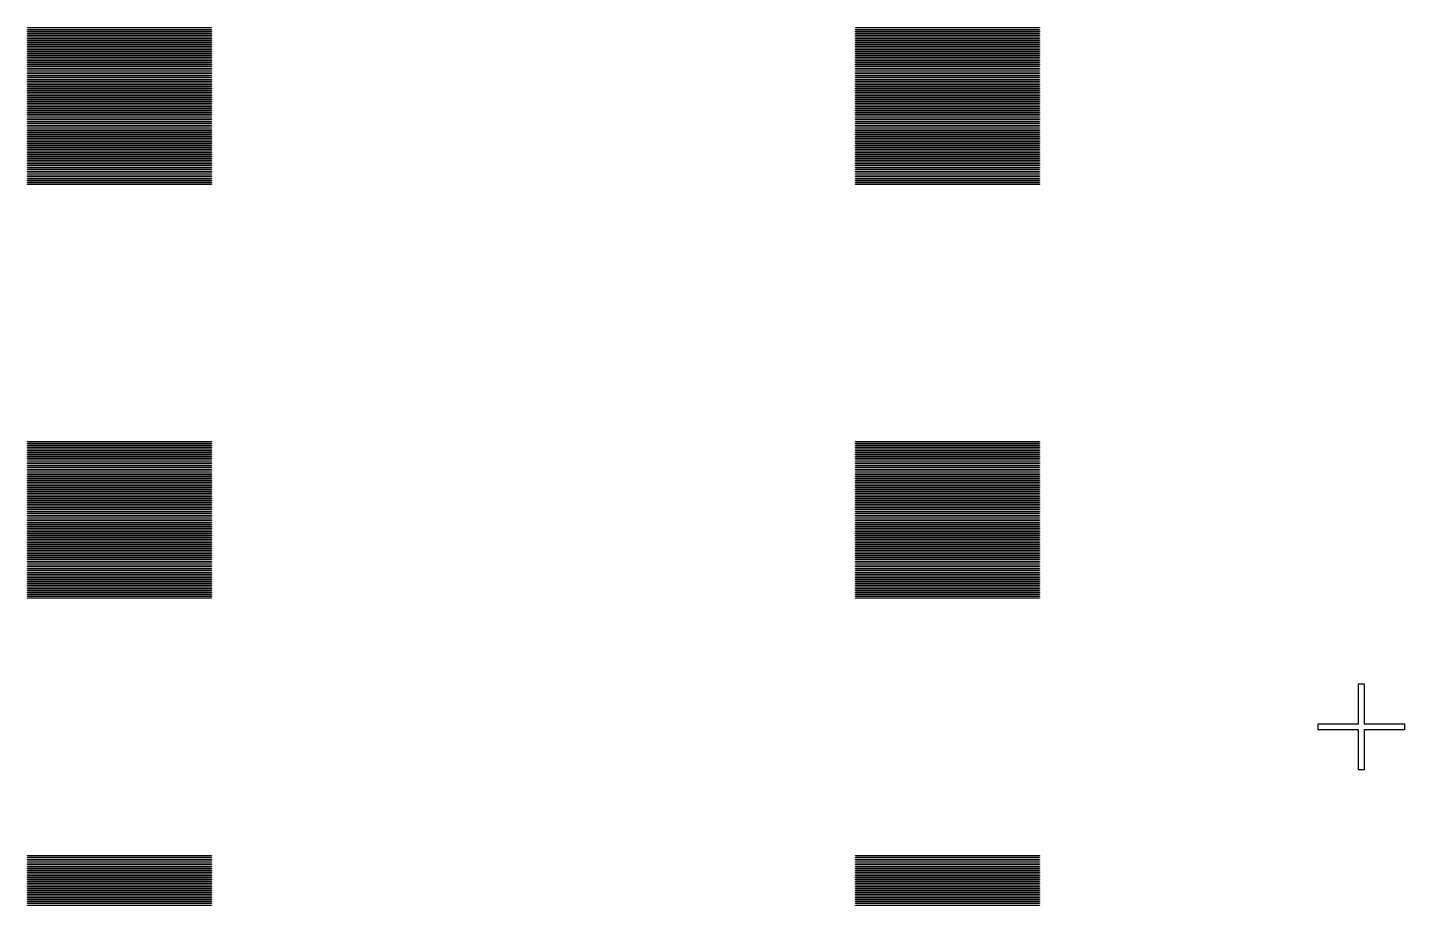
# Model space of a CAD drawing. Extents: x -18 to 132, y -42 to 114.
# Drawn here: x 25 to 54.94, y 14.12 to 33.2 of the extents above; entities that cross this region are included whole.
import ezdxf

# ---------------------------------------------------------------- set-up
doc = ezdxf.new("R2010")
doc.units = 0

msp = doc.modelspace()

# ---------------------------------------------------------------- linework, layer by layer
for p, q in [((25, 33.195), (25, 33.205)), ((25, 33.205), (29, 33.205)), ((29, 33.195), (25, 33.195)), ((25, 33.155), (25, 33.165)), ((25, 33.165), (29, 33.165)), ((29, 33.155), (25, 33.155)), ((25, 33.115), (25, 33.125)), ((25, 33.125), (29, 33.125)), ((29, 33.115), (25, 33.115)), ((25, 33.075), (25, 33.085)), ((25, 33.085), (29, 33.085)), ((29, 33.075), (25, 33.075)), ((25, 33.035), (25, 33.045)), ((25, 33.045), (29, 33.045)), ((29, 33.035), (25, 33.035)), ((25, 32.995), (25, 33.005)), ((25, 33.005), (29, 33.005)), ((29, 32.995), (25, 32.995)), ((25, 32.955), (25, 32.965)), ((25, 32.965), (29, 32.965)), ((29, 32.955), (25, 32.955)), ((29, 33.205), (29, 33.195)), ((29, 33.165), (29, 33.155)), ((29, 33.125), (29, 33.115)), ((29, 33.085), (29, 33.075)), ((29, 33.045), (29, 33.035)), ((29, 33.005), (29, 32.995)), ((29, 32.965), (29, 32.955)), ((43, 33.195), (43, 33.205)), ((43, 33.205), (47, 33.205)), ((47, 33.195), (43, 33.195)), ((43, 33.155), (43, 33.165)), ((43, 33.165), (47, 33.165)), ((47, 33.155), (43, 33.155)), ((43, 33.115), (43, 33.125)), ((43, 33.125), (47, 33.125)), ((47, 33.115), (43, 33.115)), ((43, 33.075), (43, 33.085)), ((43, 33.085), (47, 33.085)), ((47, 33.075), (43, 33.075)), ((43, 33.035), (43, 33.045)), ((43, 33.045), (47, 33.045)), ((47, 33.035), (43, 33.035)), ((43, 32.995), (43, 33.005)), ((43, 33.005), (47, 33.005)), ((47, 32.995), (43, 32.995)), ((43, 32.955), (43, 32.965)), ((43, 32.965), (47, 32.965)), ((47, 32.955), (43, 32.955)), ((47, 33.205), (47, 33.195)), ((47, 33.165), (47, 33.155)), ((47, 33.125), (47, 33.115)), ((47, 33.085), (47, 33.075)), ((47, 33.045), (47, 33.035)), ((47, 33.005), (47, 32.995)), ((47, 32.965), (47, 32.955)), ((25, 32.915), (25, 32.925)), ((25, 32.925), (29, 32.925)), ((29, 32.915), (25, 32.915)), ((25, 32.875), (25, 32.885)), ((25, 32.885), (29, 32.885)), ((29, 32.875), (25, 32.875)), ((25, 32.835), (25, 32.845)), ((25, 32.845), (29, 32.845)), ((29, 32.835), (25, 32.835)), ((25, 32.795), (25, 32.805)), ((25, 32.805), (29, 32.805)), ((29, 32.795), (25, 32.795)), ((25, 32.755), (25, 32.765)), ((25, 32.765), (29, 32.765)), ((29, 32.755), (25, 32.755)), ((25, 32.715), (25, 32.725)), ((25, 32.725), (29, 32.725)), ((29, 32.715), (25, 32.715)), ((25, 32.675), (25, 32.685)), ((25, 32.685), (29, 32.685)), ((29, 32.675), (25, 32.675)), ((25, 32.635), (25, 32.645)), ((25, 32.645), (29, 32.645)), ((29, 32.635), (25, 32.635)), ((29, 32.925), (29, 32.915)), ((29, 32.885), (29, 32.875)), ((29, 32.845), (29, 32.835)), ((29, 32.805), (29, 32.795)), ((29, 32.765), (29, 32.755)), ((29, 32.725), (29, 32.715)), ((29, 32.685), (29, 32.675)), ((29, 32.645), (29, 32.635)), ((43, 32.915), (43, 32.925)), ((43, 32.925), (47, 32.925)), ((47, 32.915), (43, 32.915)), ((43, 32.875), (43, 32.885)), ((43, 32.885), (47, 32.885)), ((47, 32.875), (43, 32.875)), ((43, 32.835), (43, 32.845)), ((43, 32.845), (47, 32.845)), ((47, 32.835), (43, 32.835)), ((43, 32.795), (43, 32.805)), ((43, 32.805), (47, 32.805)), ((47, 32.795), (43, 32.795)), ((43, 32.755), (43, 32.765)), ((43, 32.765), (47, 32.765)), ((47, 32.755), (43, 32.755)), ((43, 32.715), (43, 32.725)), ((43, 32.725), (47, 32.725)), ((47, 32.715), (43, 32.715)), ((43, 32.675), (43, 32.685)), ((43, 32.685), (47, 32.685)), ((47, 32.675), (43, 32.675)), ((43, 32.635), (43, 32.645)), ((43, 32.645), (47, 32.645)), ((47, 32.635), (43, 32.635)), ((47, 32.925), (47, 32.915)), ((47, 32.885), (47, 32.875)), ((47, 32.845), (47, 32.835)), ((47, 32.805), (47, 32.795)), ((47, 32.765), (47, 32.755)), ((47, 32.725), (47, 32.715)), ((47, 32.685), (47, 32.675)), ((47, 32.645), (47, 32.635)), ((25, 32.595), (25, 32.605)), ((25, 32.605), (29, 32.605)), ((29, 32.595), (25, 32.595)), ((25, 32.555), (25, 32.565)), ((25, 32.565), (29, 32.565)), ((29, 32.555), (25, 32.555)), ((25, 32.515), (25, 32.525)), ((25, 32.525), (29, 32.525)), ((29, 32.515), (25, 32.515)), ((25, 32.475), (25, 32.485)), ((25, 32.485), (29, 32.485)), ((29, 32.475), (25, 32.475)), ((25, 32.435), (25, 32.445)), ((25, 32.445), (29, 32.445)), ((29, 32.435), (25, 32.435)), ((25, 32.395), (25, 32.405)), ((25, 32.405), (29, 32.405)), ((29, 32.395), (25, 32.395)), ((25, 32.355), (25, 32.365)), ((25, 32.365), (29, 32.365)), ((29, 32.355), (25, 32.355)), ((29, 32.605), (29, 32.595)), ((29, 32.565), (29, 32.555)), ((29, 32.525), (29, 32.515)), ((29, 32.485), (29, 32.475)), ((29, 32.445), (29, 32.435)), ((29, 32.405), (29, 32.395)), ((29, 32.365), (29, 32.355)), ((43, 32.595), (43, 32.605)), ((43, 32.605), (47, 32.605)), ((47, 32.595), (43, 32.595)), ((43, 32.555), (43, 32.565)), ((43, 32.565), (47, 32.565)), ((47, 32.555), (43, 32.555)), ((43, 32.515), (43, 32.525)), ((43, 32.525), (47, 32.525)), ((47, 32.515), (43, 32.515)), ((43, 32.475), (43, 32.485)), ((43, 32.485), (47, 32.485)), ((47, 32.475), (43, 32.475)), ((43, 32.435), (43, 32.445)), ((43, 32.445), (47, 32.445)), ((47, 32.435), (43, 32.435)), ((43, 32.395), (43, 32.405)), ((43, 32.405), (47, 32.405)), ((47, 32.395), (43, 32.395)), ((43, 32.355), (43, 32.365)), ((43, 32.365), (47, 32.365)), ((47, 32.355), (43, 32.355)), ((47, 32.605), (47, 32.595)), ((47, 32.565), (47, 32.555)), ((47, 32.525), (47, 32.515)), ((47, 32.485), (47, 32.475)), ((47, 32.445), (47, 32.435)), ((47, 32.405), (47, 32.395)), ((47, 32.365), (47, 32.355)), ((25, 32.315), (25, 32.325)), ((25, 32.325), (29, 32.325)), ((29, 32.315), (25, 32.315)), ((25, 32.275), (25, 32.285)), ((25, 32.285), (29, 32.285)), ((29, 32.275), (25, 32.275)), ((25, 32.235), (25, 32.245)), ((25, 32.245), (29, 32.245)), ((29, 32.235), (25, 32.235)), ((25, 32.195), (25, 32.205)), ((25, 32.205), (29, 32.205)), ((29, 32.195), (25, 32.195)), ((25, 32.155), (25, 32.165)), ((25, 32.165), (29, 32.165)), ((29, 32.155), (25, 32.155)), ((25, 32.115), (25, 32.125)), ((25, 32.125), (29, 32.125)), ((29, 32.115), (25, 32.115)), ((25, 32.075), (25, 32.085)), ((25, 32.085), (29, 32.085)), ((29, 32.075), (25, 32.075)), ((25, 32.035), (25, 32.045)), ((25, 32.045), (29, 32.045)), ((29, 32.035), (25, 32.035)), ((29, 32.325), (29, 32.315)), ((29, 32.285), (29, 32.275)), ((29, 32.245), (29, 32.235)), ((29, 32.205), (29, 32.195)), ((29, 32.165), (29, 32.155)), ((29, 32.125), (29, 32.115)), ((29, 32.085), (29, 32.075)), ((29, 32.045), (29, 32.035)), ((43, 32.315), (43, 32.325)), ((43, 32.325), (47, 32.325)), ((47, 32.315), (43, 32.315)), ((43, 32.275), (43, 32.285)), ((43, 32.285), (47, 32.285)), ((47, 32.275), (43, 32.275)), ((43, 32.235), (43, 32.245)), ((43, 32.245), (47, 32.245)), ((47, 32.235), (43, 32.235)), ((43, 32.195), (43, 32.205)), ((43, 32.205), (47, 32.205)), ((47, 32.195), (43, 32.195)), ((43, 32.155), (43, 32.165)), ((43, 32.165), (47, 32.165)), ((47, 32.155), (43, 32.155)), ((43, 32.115), (43, 32.125)), ((43, 32.125), (47, 32.125)), ((47, 32.115), (43, 32.115)), ((43, 32.075), (43, 32.085)), ((43, 32.085), (47, 32.085)), ((47, 32.075), (43, 32.075)), ((43, 32.035), (43, 32.045)), ((43, 32.045), (47, 32.045)), ((47, 32.035), (43, 32.035)), ((47, 32.325), (47, 32.315)), ((47, 32.285), (47, 32.275)), ((47, 32.245), (47, 32.235)), ((47, 32.205), (47, 32.195)), ((47, 32.165), (47, 32.155)), ((47, 32.125), (47, 32.115)), ((47, 32.085), (47, 32.075)), ((47, 32.045), (47, 32.035)), ((25, 31.995), (25, 32.005)), ((25, 32.005), (29, 32.005)), ((29, 31.995), (25, 31.995)), ((25, 31.955), (25, 31.965)), ((25, 31.965), (29, 31.965)), ((29, 31.955), (25, 31.955)), ((25, 31.915), (25, 31.925)), ((25, 31.925), (29, 31.925)), ((29, 31.915), (25, 31.915)), ((25, 31.875), (25, 31.885)), ((25, 31.885), (29, 31.885)), ((29, 31.875), (25, 31.875)), ((25, 31.835), (25, 31.845)), ((25, 31.845), (29, 31.845)), ((29, 31.835), (25, 31.835)), ((25, 31.795), (25, 31.805)), ((25, 31.805), (29, 31.805)), ((29, 31.795), (25, 31.795)), ((25, 31.755), (25, 31.765)), ((25, 31.765), (29, 31.765)), ((29, 31.755), (25, 31.755)), ((29, 32.005), (29, 31.995)), ((29, 31.965), (29, 31.955)), ((29, 31.925), (29, 31.915)), ((29, 31.885), (29, 31.875)), ((29, 31.845), (29, 31.835)), ((29, 31.805), (29, 31.795)), ((29, 31.765), (29, 31.755)), ((43, 31.995), (43, 32.005)), ((43, 32.005), (47, 32.005)), ((47, 31.995), (43, 31.995)), ((43, 31.955), (43, 31.965)), ((43, 31.965), (47, 31.965)), ((47, 31.955), (43, 31.955)), ((43, 31.915), (43, 31.925)), ((43, 31.925), (47, 31.925)), ((47, 31.915), (43, 31.915)), ((43, 31.875), (43, 31.885)), ((43, 31.885), (47, 31.885)), ((47, 31.875), (43, 31.875)), ((43, 31.835), (43, 31.845)), ((43, 31.845), (47, 31.845)), ((47, 31.835), (43, 31.835)), ((43, 31.795), (43, 31.805)), ((43, 31.805), (47, 31.805)), ((47, 31.795), (43, 31.795)), ((43, 31.755), (43, 31.765)), ((43, 31.765), (47, 31.765)), ((47, 31.755), (43, 31.755)), ((47, 32.005), (47, 31.995)), ((47, 31.965), (47, 31.955)), ((47, 31.925), (47, 31.915)), ((47, 31.885), (47, 31.875)), ((47, 31.845), (47, 31.835)), ((47, 31.805), (47, 31.795)), ((47, 31.765), (47, 31.755)), ((25, 31.715), (25, 31.725)), ((25, 31.725), (29, 31.725)), ((29, 31.715), (25, 31.715)), ((25, 31.675), (25, 31.685)), ((25, 31.685), (29, 31.685)), ((29, 31.675), (25, 31.675)), ((25, 31.635), (25, 31.645)), ((25, 31.645), (29, 31.645)), ((29, 31.635), (25, 31.635)), ((25, 31.595), (25, 31.605)), ((25, 31.605), (29, 31.605)), ((29, 31.595), (25, 31.595)), ((25, 31.555), (25, 31.565)), ((25, 31.565), (29, 31.565)), ((29, 31.555), (25, 31.555)), ((25, 31.515), (25, 31.525)), ((25, 31.525), (29, 31.525)), ((29, 31.515), (25, 31.515)), ((25, 31.475), (25, 31.485)), ((25, 31.485), (29, 31.485)), ((29, 31.475), (25, 31.475)), ((25, 31.435), (25, 31.445)), ((25, 31.445), (29, 31.445)), ((29, 31.435), (25, 31.435)), ((29, 31.725), (29, 31.715)), ((29, 31.685), (29, 31.675)), ((29, 31.645), (29, 31.635)), ((29, 31.605), (29, 31.595)), ((29, 31.565), (29, 31.555)), ((29, 31.525), (29, 31.515)), ((29, 31.485), (29, 31.475)), ((29, 31.445), (29, 31.435)), ((43, 31.715), (43, 31.725)), ((43, 31.725), (47, 31.725)), ((47, 31.715), (43, 31.715)), ((43, 31.675), (43, 31.685)), ((43, 31.685), (47, 31.685)), ((47, 31.675), (43, 31.675)), ((43, 31.635), (43, 31.645)), ((43, 31.645), (47, 31.645)), ((47, 31.635), (43, 31.635)), ((43, 31.595), (43, 31.605)), ((43, 31.605), (47, 31.605)), ((47, 31.595), (43, 31.595)), ((43, 31.555), (43, 31.565)), ((43, 31.565), (47, 31.565)), ((47, 31.555), (43, 31.555)), ((43, 31.515), (43, 31.525)), ((43, 31.525), (47, 31.525)), ((47, 31.515), (43, 31.515)), ((43, 31.475), (43, 31.485)), ((43, 31.485), (47, 31.485)), ((47, 31.475), (43, 31.475)), ((43, 31.435), (43, 31.445)), ((43, 31.445), (47, 31.445)), ((47, 31.435), (43, 31.435)), ((47, 31.725), (47, 31.715)), ((47, 31.685), (47, 31.675)), ((47, 31.645), (47, 31.635)), ((47, 31.605), (47, 31.595)), ((47, 31.565), (47, 31.555)), ((47, 31.525), (47, 31.515)), ((47, 31.485), (47, 31.475)), ((47, 31.445), (47, 31.435)), ((25, 31.395), (25, 31.405)), ((25, 31.405), (29, 31.405)), ((29, 31.395), (25, 31.395)), ((25, 31.355), (25, 31.365)), ((25, 31.365), (29, 31.365)), ((29, 31.355), (25, 31.355)), ((25, 31.315), (25, 31.325)), ((25, 31.325), (29, 31.325)), ((29, 31.315), (25, 31.315)), ((25, 31.275), (25, 31.285)), ((25, 31.285), (29, 31.285)), ((29, 31.275), (25, 31.275)), ((25, 31.235), (25, 31.245)), ((25, 31.245), (29, 31.245)), ((29, 31.235), (25, 31.235)), ((25, 31.195), (25, 31.205)), ((25, 31.205), (29, 31.205)), ((29, 31.195), (25, 31.195)), ((25, 31.155), (25, 31.165)), ((25, 31.165), (29, 31.165)), ((29, 31.155), (25, 31.155)), ((29, 31.405), (29, 31.395)), ((29, 31.365), (29, 31.355)), ((29, 31.325), (29, 31.315)), ((29, 31.285), (29, 31.275)), ((29, 31.245), (29, 31.235)), ((29, 31.205), (29, 31.195)), ((29, 31.165), (29, 31.155)), ((43, 31.395), (43, 31.405)), ((43, 31.405), (47, 31.405)), ((47, 31.395), (43, 31.395)), ((43, 31.355), (43, 31.365)), ((43, 31.365), (47, 31.365)), ((47, 31.355), (43, 31.355)), ((43, 31.315), (43, 31.325)), ((43, 31.325), (47, 31.325)), ((47, 31.315), (43, 31.315)), ((43, 31.275), (43, 31.285)), ((43, 31.285), (47, 31.285)), ((47, 31.275), (43, 31.275)), ((43, 31.235), (43, 31.245)), ((43, 31.245), (47, 31.245)), ((47, 31.235), (43, 31.235)), ((43, 31.195), (43, 31.205)), ((43, 31.205), (47, 31.205)), ((47, 31.195), (43, 31.195)), ((43, 31.155), (43, 31.165)), ((43, 31.165), (47, 31.165)), ((47, 31.155), (43, 31.155)), ((47, 31.405), (47, 31.395)), ((47, 31.365), (47, 31.355)), ((47, 31.325), (47, 31.315)), ((47, 31.285), (47, 31.275)), ((47, 31.245), (47, 31.235)), ((47, 31.205), (47, 31.195)), ((47, 31.165), (47, 31.155)), ((25, 31.115), (25, 31.125)), ((25, 31.125), (29, 31.125)), ((29, 31.115), (25, 31.115)), ((25, 31.075), (25, 31.085)), ((25, 31.085), (29, 31.085)), ((29, 31.075), (25, 31.075)), ((25, 31.035), (25, 31.045)), ((25, 31.045), (29, 31.045)), ((29, 31.035), (25, 31.035)), ((25, 30.995), (25, 31.005)), ((25, 31.005), (29, 31.005)), ((29, 30.995), (25, 30.995)), ((25, 30.955), (25, 30.965)), ((25, 30.965), (29, 30.965)), ((29, 30.955), (25, 30.955)), ((25, 30.915), (25, 30.925)), ((25, 30.925), (29, 30.925)), ((29, 30.915), (25, 30.915)), ((25, 30.875), (25, 30.885)), ((25, 30.885), (29, 30.885)), ((29, 30.875), (25, 30.875)), ((25, 30.835), (25, 30.845)), ((25, 30.845), (29, 30.845)), ((29, 31.125), (29, 31.115)), ((29, 31.085), (29, 31.075)), ((29, 31.045), (29, 31.035)), ((29, 31.005), (29, 30.995)), ((29, 30.965), (29, 30.955)), ((29, 30.925), (29, 30.915)), ((29, 30.885), (29, 30.875)), ((29, 30.845), (29, 30.835)), ((43, 31.115), (43, 31.125)), ((43, 31.125), (47, 31.125)), ((47, 31.115), (43, 31.115)), ((43, 31.075), (43, 31.085)), ((43, 31.085), (47, 31.085)), ((47, 31.075), (43, 31.075)), ((43, 31.035), (43, 31.045)), ((43, 31.045), (47, 31.045)), ((47, 31.035), (43, 31.035)), ((43, 30.995), (43, 31.005)), ((43, 31.005), (47, 31.005)), ((47, 30.995), (43, 30.995)), ((43, 30.955), (43, 30.965)), ((43, 30.965), (47, 30.965)), ((47, 30.955), (43, 30.955)), ((43, 30.915), (43, 30.925)), ((43, 30.925), (47, 30.925)), ((47, 30.915), (43, 30.915)), ((43, 30.875), (43, 30.885)), ((43, 30.885), (47, 30.885)), ((47, 30.875), (43, 30.875)), ((43, 30.835), (43, 30.845)), ((43, 30.845), (47, 30.845)), ((47, 31.125), (47, 31.115)), ((47, 31.085), (47, 31.075)), ((47, 31.045), (47, 31.035)), ((47, 31.005), (47, 30.995)), ((47, 30.965), (47, 30.955)), ((47, 30.925), (47, 30.915)), ((47, 30.885), (47, 30.875)), ((47, 30.845), (47, 30.835)), ((29, 30.835), (25, 30.835)), ((25, 30.795), (25, 30.805)), ((25, 30.805), (29, 30.805)), ((29, 30.795), (25, 30.795)), ((25, 30.755), (25, 30.765)), ((25, 30.765), (29, 30.765)), ((29, 30.755), (25, 30.755)), ((25, 30.715), (25, 30.725)), ((25, 30.725), (29, 30.725)), ((29, 30.715), (25, 30.715)), ((25, 30.675), (25, 30.685)), ((25, 30.685), (29, 30.685)), ((29, 30.675), (25, 30.675)), ((25, 30.635), (25, 30.645)), ((25, 30.645), (29, 30.645)), ((29, 30.635), (25, 30.635)), ((25, 30.595), (25, 30.605)), ((25, 30.605), (29, 30.605)), ((29, 30.595), (25, 30.595)), ((25, 30.555), (25, 30.565)), ((25, 30.565), (29, 30.565)), ((29, 30.555), (25, 30.555)), ((29, 30.805), (29, 30.795)), ((29, 30.765), (29, 30.755)), ((29, 30.725), (29, 30.715)), ((29, 30.685), (29, 30.675)), ((29, 30.645), (29, 30.635)), ((29, 30.605), (29, 30.595)), ((29, 30.565), (29, 30.555)), ((47, 30.835), (43, 30.835)), ((43, 30.795), (43, 30.805)), ((43, 30.805), (47, 30.805)), ((47, 30.795), (43, 30.795)), ((43, 30.755), (43, 30.765)), ((43, 30.765), (47, 30.765)), ((47, 30.755), (43, 30.755)), ((43, 30.715), (43, 30.725)), ((43, 30.725), (47, 30.725)), ((47, 30.715), (43, 30.715)), ((43, 30.675), (43, 30.685)), ((43, 30.685), (47, 30.685)), ((47, 30.675), (43, 30.675)), ((43, 30.635), (43, 30.645)), ((43, 30.645), (47, 30.645)), ((47, 30.635), (43, 30.635)), ((43, 30.595), (43, 30.605)), ((43, 30.605), (47, 30.605)), ((47, 30.595), (43, 30.595)), ((43, 30.555), (43, 30.565)), ((43, 30.565), (47, 30.565)), ((47, 30.555), (43, 30.555)), ((47, 30.805), (47, 30.795)), ((47, 30.765), (47, 30.755)), ((47, 30.725), (47, 30.715)), ((47, 30.685), (47, 30.675)), ((47, 30.645), (47, 30.635)), ((47, 30.605), (47, 30.595)), ((47, 30.565), (47, 30.555)), ((25, 30.515), (25, 30.525)), ((25, 30.525), (29, 30.525)), ((29, 30.515), (25, 30.515)), ((25, 30.475), (25, 30.485)), ((25, 30.485), (29, 30.485)), ((29, 30.475), (25, 30.475)), ((25, 30.435), (25, 30.445)), ((25, 30.445), (29, 30.445)), ((29, 30.435), (25, 30.435)), ((25, 30.395), (25, 30.405)), ((25, 30.405), (29, 30.405)), ((29, 30.395), (25, 30.395)), ((25, 30.355), (25, 30.365)), ((25, 30.365), (29, 30.365)), ((29, 30.355), (25, 30.355)), ((25, 30.315), (25, 30.325)), ((25, 30.325), (29, 30.325)), ((29, 30.315), (25, 30.315)), ((25, 30.275), (25, 30.285)), ((25, 30.285), (29, 30.285)), ((29, 30.275), (25, 30.275)), ((25, 30.235), (25, 30.245)), ((25, 30.245), (29, 30.245)), ((29, 30.525), (29, 30.515)), ((29, 30.485), (29, 30.475)), ((29, 30.445), (29, 30.435)), ((29, 30.405), (29, 30.395)), ((29, 30.365), (29, 30.355)), ((29, 30.325), (29, 30.315)), ((29, 30.285), (29, 30.275)), ((29, 30.245), (29, 30.235)), ((43, 30.515), (43, 30.525)), ((43, 30.525), (47, 30.525)), ((47, 30.515), (43, 30.515)), ((43, 30.475), (43, 30.485)), ((43, 30.485), (47, 30.485)), ((47, 30.475), (43, 30.475)), ((43, 30.435), (43, 30.445)), ((43, 30.445), (47, 30.445)), ((47, 30.435), (43, 30.435)), ((43, 30.395), (43, 30.405)), ((43, 30.405), (47, 30.405)), ((47, 30.395), (43, 30.395)), ((43, 30.355), (43, 30.365)), ((43, 30.365), (47, 30.365)), ((47, 30.355), (43, 30.355)), ((43, 30.315), (43, 30.325)), ((43, 30.325), (47, 30.325)), ((47, 30.315), (43, 30.315)), ((43, 30.275), (43, 30.285)), ((43, 30.285), (47, 30.285)), ((47, 30.275), (43, 30.275)), ((43, 30.235), (43, 30.245)), ((43, 30.245), (47, 30.245)), ((47, 30.525), (47, 30.515)), ((47, 30.485), (47, 30.475)), ((47, 30.445), (47, 30.435)), ((47, 30.405), (47, 30.395)), ((47, 30.365), (47, 30.355)), ((47, 30.325), (47, 30.315)), ((47, 30.285), (47, 30.275)), ((47, 30.245), (47, 30.235)), ((29, 30.235), (25, 30.235)), ((25, 30.195), (25, 30.205)), ((25, 30.205), (29, 30.205)), ((29, 30.195), (25, 30.195)), ((25, 30.155), (25, 30.165)), ((25, 30.165), (29, 30.165)), ((29, 30.155), (25, 30.155)), ((25, 30.115), (25, 30.125)), ((25, 30.125), (29, 30.125)), ((29, 30.115), (25, 30.115)), ((25, 30.075), (25, 30.085)), ((25, 30.085), (29, 30.085)), ((29, 30.075), (25, 30.075)), ((25, 30.035), (25, 30.045)), ((25, 30.045), (29, 30.045)), ((29, 30.035), (25, 30.035)), ((25, 29.995), (25, 30.005)), ((25, 30.005), (29, 30.005)), ((29, 29.995), (25, 29.995)), ((25, 29.955), (25, 29.965)), ((25, 29.965), (29, 29.965)), ((29, 29.955), (25, 29.955)), ((29, 30.205), (29, 30.195)), ((29, 30.165), (29, 30.155)), ((29, 30.125), (29, 30.115)), ((29, 30.085), (29, 30.075)), ((29, 30.045), (29, 30.035)), ((29, 30.005), (29, 29.995)), ((29, 29.965), (29, 29.955)), ((47, 30.235), (43, 30.235)), ((43, 30.195), (43, 30.205)), ((43, 30.205), (47, 30.205)), ((47, 30.195), (43, 30.195)), ((43, 30.155), (43, 30.165)), ((43, 30.165), (47, 30.165)), ((47, 30.155), (43, 30.155)), ((43, 30.115), (43, 30.125)), ((43, 30.125), (47, 30.125)), ((47, 30.115), (43, 30.115)), ((43, 30.075), (43, 30.085)), ((43, 30.085), (47, 30.085)), ((47, 30.075), (43, 30.075)), ((43, 30.035), (43, 30.045)), ((43, 30.045), (47, 30.045)), ((47, 30.035), (43, 30.035)), ((43, 29.995), (43, 30.005)), ((43, 30.005), (47, 30.005)), ((47, 29.995), (43, 29.995)), ((43, 29.955), (43, 29.965)), ((43, 29.965), (47, 29.965)), ((47, 29.955), (43, 29.955)), ((47, 30.205), (47, 30.195)), ((47, 30.165), (47, 30.155)), ((47, 30.125), (47, 30.115)), ((47, 30.085), (47, 30.075)), ((47, 30.045), (47, 30.035)), ((47, 30.005), (47, 29.995)), ((47, 29.965), (47, 29.955)), ((25, 29.915), (25, 29.925)), ((25, 29.925), (29, 29.925)), ((29, 29.915), (25, 29.915)), ((25, 29.875), (25, 29.885)), ((25, 29.885), (29, 29.885)), ((29, 29.875), (25, 29.875)), ((25, 29.835), (25, 29.845)), ((25, 29.845), (29, 29.845)), ((29, 29.835), (25, 29.835)), ((25, 29.795), (25, 29.805)), ((25, 29.805), (29, 29.805)), ((29, 29.795), (25, 29.795)), ((29, 29.925), (29, 29.915)), ((29, 29.885), (29, 29.875)), ((29, 29.845), (29, 29.835)), ((29, 29.805), (29, 29.795)), ((43, 29.915), (43, 29.925)), ((43, 29.925), (47, 29.925)), ((47, 29.915), (43, 29.915)), ((43, 29.875), (43, 29.885)), ((43, 29.885), (47, 29.885)), ((47, 29.875), (43, 29.875)), ((43, 29.835), (43, 29.845)), ((43, 29.845), (47, 29.845)), ((47, 29.835), (43, 29.835)), ((43, 29.795), (43, 29.805)), ((43, 29.805), (47, 29.805)), ((47, 29.795), (43, 29.795)), ((47, 29.925), (47, 29.915)), ((47, 29.885), (47, 29.875)), ((47, 29.845), (47, 29.835)), ((47, 29.805), (47, 29.795)), ((25, 24.195), (25, 24.205)), ((25, 24.205), (29, 24.205)), ((29, 24.195), (25, 24.195)), ((25, 24.155), (25, 24.165)), ((25, 24.165), (29, 24.165)), ((29, 24.155), (25, 24.155)), ((25, 24.115), (25, 24.125)), ((25, 24.125), (29, 24.125)), ((29, 24.115), (25, 24.115)), ((25, 24.075), (25, 24.085)), ((25, 24.085), (29, 24.085)), ((29, 24.075), (25, 24.075)), ((25, 24.035), (25, 24.045)), ((25, 24.045), (29, 24.045)), ((29, 24.035), (25, 24.035)), ((25, 23.995), (25, 24.005)), ((25, 24.005), (29, 24.005)), ((29, 23.995), (25, 23.995)), ((25, 23.955), (25, 23.965)), ((25, 23.965), (29, 23.965)), ((29, 23.955), (25, 23.955)), ((29, 24.205), (29, 24.195)), ((29, 24.165), (29, 24.155)), ((29, 24.125), (29, 24.115)), ((29, 24.085), (29, 24.075)), ((29, 24.045), (29, 24.035)), ((29, 24.005), (29, 23.995)), ((29, 23.965), (29, 23.955)), ((43, 24.195), (43, 24.205)), ((43, 24.205), (47, 24.205)), ((47, 24.195), (43, 24.195)), ((43, 24.155), (43, 24.165)), ((43, 24.165), (47, 24.165)), ((47, 24.155), (43, 24.155)), ((43, 24.115), (43, 24.125)), ((43, 24.125), (47, 24.125)), ((47, 24.115), (43, 24.115)), ((43, 24.075), (43, 24.085)), ((43, 24.085), (47, 24.085)), ((47, 24.075), (43, 24.075)), ((43, 24.035), (43, 24.045)), ((43, 24.045), (47, 24.045)), ((47, 24.035), (43, 24.035)), ((43, 23.995), (43, 24.005)), ((43, 24.005), (47, 24.005)), ((47, 23.995), (43, 23.995)), ((43, 23.955), (43, 23.965)), ((43, 23.965), (47, 23.965)), ((47, 23.955), (43, 23.955)), ((47, 24.205), (47, 24.195)), ((47, 24.165), (47, 24.155)), ((47, 24.125), (47, 24.115)), ((47, 24.085), (47, 24.075)), ((47, 24.045), (47, 24.035)), ((47, 24.005), (47, 23.995)), ((47, 23.965), (47, 23.955)), ((25, 23.915), (25, 23.925)), ((25, 23.925), (29, 23.925)), ((29, 23.915), (25, 23.915)), ((25, 23.875), (25, 23.885)), ((25, 23.885), (29, 23.885)), ((29, 23.875), (25, 23.875)), ((25, 23.835), (25, 23.845)), ((25, 23.845), (29, 23.845)), ((29, 23.835), (25, 23.835)), ((25, 23.795), (25, 23.805)), ((25, 23.805), (29, 23.805)), ((29, 23.795), (25, 23.795)), ((25, 23.755), (25, 23.765)), ((25, 23.765), (29, 23.765)), ((29, 23.755), (25, 23.755)), ((25, 23.715), (25, 23.725)), ((25, 23.725), (29, 23.725)), ((29, 23.715), (25, 23.715)), ((25, 23.675), (25, 23.685)), ((25, 23.685), (29, 23.685)), ((29, 23.675), (25, 23.675)), ((29, 23.925), (29, 23.915)), ((29, 23.885), (29, 23.875)), ((29, 23.845), (29, 23.835)), ((29, 23.805), (29, 23.795)), ((29, 23.765), (29, 23.755)), ((29, 23.725), (29, 23.715)), ((29, 23.685), (29, 23.675)), ((43, 23.915), (43, 23.925)), ((43, 23.925), (47, 23.925)), ((47, 23.915), (43, 23.915)), ((43, 23.875), (43, 23.885)), ((43, 23.885), (47, 23.885)), ((47, 23.875), (43, 23.875)), ((43, 23.835), (43, 23.845)), ((43, 23.845), (47, 23.845)), ((47, 23.835), (43, 23.835)), ((43, 23.795), (43, 23.805)), ((43, 23.805), (47, 23.805)), ((47, 23.795), (43, 23.795)), ((43, 23.755), (43, 23.765)), ((43, 23.765), (47, 23.765)), ((47, 23.755), (43, 23.755)), ((43, 23.715), (43, 23.725)), ((43, 23.725), (47, 23.725)), ((47, 23.715), (43, 23.715)), ((43, 23.675), (43, 23.685)), ((43, 23.685), (47, 23.685)), ((47, 23.675), (43, 23.675)), ((47, 23.925), (47, 23.915)), ((47, 23.885), (47, 23.875)), ((47, 23.845), (47, 23.835)), ((47, 23.805), (47, 23.795)), ((47, 23.765), (47, 23.755)), ((47, 23.725), (47, 23.715)), ((47, 23.685), (47, 23.675)), ((25, 23.635), (25, 23.645)), ((25, 23.645), (29, 23.645)), ((29, 23.635), (25, 23.635)), ((25, 23.595), (25, 23.605)), ((25, 23.605), (29, 23.605)), ((29, 23.595), (25, 23.595)), ((25, 23.555), (25, 23.565)), ((25, 23.565), (29, 23.565)), ((29, 23.555), (25, 23.555)), ((25, 23.515), (25, 23.525)), ((25, 23.525), (29, 23.525)), ((29, 23.515), (25, 23.515)), ((25, 23.475), (25, 23.485)), ((25, 23.485), (29, 23.485)), ((29, 23.475), (25, 23.475)), ((25, 23.435), (25, 23.445)), ((25, 23.445), (29, 23.445)), ((29, 23.435), (25, 23.435)), ((25, 23.395), (25, 23.405)), ((25, 23.405), (29, 23.405)), ((29, 23.395), (25, 23.395)), ((25, 23.355), (25, 23.365)), ((25, 23.365), (29, 23.365)), ((29, 23.355), (25, 23.355)), ((29, 23.645), (29, 23.635)), ((29, 23.605), (29, 23.595)), ((29, 23.565), (29, 23.555)), ((29, 23.525), (29, 23.515)), ((29, 23.485), (29, 23.475)), ((29, 23.445), (29, 23.435)), ((29, 23.405), (29, 23.395)), ((29, 23.365), (29, 23.355)), ((43, 23.635), (43, 23.645)), ((43, 23.645), (47, 23.645)), ((47, 23.635), (43, 23.635)), ((43, 23.595), (43, 23.605)), ((43, 23.605), (47, 23.605)), ((47, 23.595), (43, 23.595)), ((43, 23.555), (43, 23.565)), ((43, 23.565), (47, 23.565)), ((47, 23.555), (43, 23.555)), ((43, 23.515), (43, 23.525)), ((43, 23.525), (47, 23.525)), ((47, 23.515), (43, 23.515)), ((43, 23.475), (43, 23.485)), ((43, 23.485), (47, 23.485)), ((47, 23.475), (43, 23.475)), ((43, 23.435), (43, 23.445)), ((43, 23.445), (47, 23.445)), ((47, 23.435), (43, 23.435)), ((43, 23.395), (43, 23.405)), ((43, 23.405), (47, 23.405)), ((47, 23.395), (43, 23.395)), ((43, 23.355), (43, 23.365)), ((43, 23.365), (47, 23.365)), ((47, 23.355), (43, 23.355)), ((47, 23.645), (47, 23.635)), ((47, 23.605), (47, 23.595)), ((47, 23.565), (47, 23.555)), ((47, 23.525), (47, 23.515)), ((47, 23.485), (47, 23.475)), ((47, 23.445), (47, 23.435)), ((47, 23.405), (47, 23.395)), ((47, 23.365), (47, 23.355)), ((25, 23.315), (25, 23.325)), ((25, 23.325), (29, 23.325)), ((29, 23.315), (25, 23.315)), ((25, 23.275), (25, 23.285)), ((25, 23.285), (29, 23.285)), ((29, 23.275), (25, 23.275)), ((25, 23.235), (25, 23.245)), ((25, 23.245), (29, 23.245)), ((29, 23.235), (25, 23.235)), ((25, 23.195), (25, 23.205)), ((25, 23.205), (29, 23.205)), ((29, 23.195), (25, 23.195)), ((25, 23.155), (25, 23.165)), ((25, 23.165), (29, 23.165)), ((29, 23.155), (25, 23.155)), ((25, 23.115), (25, 23.125)), ((25, 23.125), (29, 23.125)), ((29, 23.115), (25, 23.115)), ((25, 23.075), (25, 23.085)), ((25, 23.085), (29, 23.085)), ((29, 23.075), (25, 23.075)), ((29, 23.325), (29, 23.315)), ((29, 23.285), (29, 23.275)), ((29, 23.245), (29, 23.235)), ((29, 23.205), (29, 23.195)), ((29, 23.165), (29, 23.155)), ((29, 23.125), (29, 23.115)), ((29, 23.085), (29, 23.075)), ((43, 23.315), (43, 23.325)), ((43, 23.325), (47, 23.325)), ((47, 23.315), (43, 23.315)), ((43, 23.275), (43, 23.285)), ((43, 23.285), (47, 23.285)), ((47, 23.275), (43, 23.275)), ((43, 23.235), (43, 23.245)), ((43, 23.245), (47, 23.245)), ((47, 23.235), (43, 23.235)), ((43, 23.195), (43, 23.205)), ((43, 23.205), (47, 23.205)), ((47, 23.195), (43, 23.195)), ((43, 23.155), (43, 23.165)), ((43, 23.165), (47, 23.165)), ((47, 23.155), (43, 23.155)), ((43, 23.115), (43, 23.125)), ((43, 23.125), (47, 23.125)), ((47, 23.115), (43, 23.115)), ((43, 23.075), (43, 23.085)), ((43, 23.085), (47, 23.085)), ((47, 23.075), (43, 23.075)), ((47, 23.325), (47, 23.315)), ((47, 23.285), (47, 23.275)), ((47, 23.245), (47, 23.235)), ((47, 23.205), (47, 23.195)), ((47, 23.165), (47, 23.155)), ((47, 23.125), (47, 23.115)), ((47, 23.085), (47, 23.075)), ((25, 23.035), (25, 23.045)), ((25, 23.045), (29, 23.045)), ((29, 23.035), (25, 23.035)), ((25, 22.995), (25, 23.005)), ((25, 23.005), (29, 23.005)), ((29, 22.995), (25, 22.995)), ((25, 22.955), (25, 22.965)), ((25, 22.965), (29, 22.965)), ((29, 22.955), (25, 22.955)), ((25, 22.915), (25, 22.925)), ((25, 22.925), (29, 22.925)), ((29, 22.915), (25, 22.915)), ((25, 22.875), (25, 22.885)), ((25, 22.885), (29, 22.885)), ((29, 22.875), (25, 22.875)), ((25, 22.835), (25, 22.845)), ((25, 22.845), (29, 22.845)), ((29, 22.835), (25, 22.835)), ((25, 22.795), (25, 22.805)), ((25, 22.805), (29, 22.805)), ((29, 22.795), (25, 22.795)), ((25, 22.755), (25, 22.765)), ((25, 22.765), (29, 22.765)), ((29, 22.755), (25, 22.755)), ((29, 23.045), (29, 23.035)), ((29, 23.005), (29, 22.995)), ((29, 22.965), (29, 22.955)), ((29, 22.925), (29, 22.915)), ((29, 22.885), (29, 22.875)), ((29, 22.845), (29, 22.835)), ((29, 22.805), (29, 22.795)), ((29, 22.765), (29, 22.755)), ((43, 23.035), (43, 23.045)), ((43, 23.045), (47, 23.045)), ((47, 23.035), (43, 23.035)), ((43, 22.995), (43, 23.005)), ((43, 23.005), (47, 23.005)), ((47, 22.995), (43, 22.995)), ((43, 22.955), (43, 22.965)), ((43, 22.965), (47, 22.965)), ((47, 22.955), (43, 22.955)), ((43, 22.915), (43, 22.925)), ((43, 22.925), (47, 22.925)), ((47, 22.915), (43, 22.915)), ((43, 22.875), (43, 22.885)), ((43, 22.885), (47, 22.885)), ((47, 22.875), (43, 22.875)), ((43, 22.835), (43, 22.845)), ((43, 22.845), (47, 22.845)), ((47, 22.835), (43, 22.835)), ((43, 22.795), (43, 22.805)), ((43, 22.805), (47, 22.805)), ((47, 22.795), (43, 22.795)), ((43, 22.755), (43, 22.765)), ((43, 22.765), (47, 22.765)), ((47, 22.755), (43, 22.755)), ((47, 23.045), (47, 23.035)), ((47, 23.005), (47, 22.995)), ((47, 22.965), (47, 22.955)), ((47, 22.925), (47, 22.915)), ((47, 22.885), (47, 22.875)), ((47, 22.845), (47, 22.835)), ((47, 22.805), (47, 22.795)), ((47, 22.765), (47, 22.755)), ((25, 22.715), (25, 22.725)), ((25, 22.725), (29, 22.725)), ((29, 22.715), (25, 22.715)), ((25, 22.675), (25, 22.685)), ((25, 22.685), (29, 22.685)), ((29, 22.675), (25, 22.675)), ((25, 22.635), (25, 22.645)), ((25, 22.645), (29, 22.645)), ((29, 22.635), (25, 22.635)), ((25, 22.595), (25, 22.605)), ((25, 22.605), (29, 22.605)), ((29, 22.595), (25, 22.595)), ((25, 22.555), (25, 22.565)), ((25, 22.565), (29, 22.565)), ((29, 22.555), (25, 22.555)), ((25, 22.515), (25, 22.525)), ((25, 22.525), (29, 22.525)), ((29, 22.515), (25, 22.515)), ((25, 22.475), (25, 22.485)), ((25, 22.485), (29, 22.485)), ((29, 22.475), (25, 22.475)), ((29, 22.725), (29, 22.715)), ((29, 22.685), (29, 22.675)), ((29, 22.645), (29, 22.635)), ((29, 22.605), (29, 22.595)), ((29, 22.565), (29, 22.555)), ((29, 22.525), (29, 22.515)), ((29, 22.485), (29, 22.475)), ((43, 22.715), (43, 22.725)), ((43, 22.725), (47, 22.725)), ((47, 22.715), (43, 22.715)), ((43, 22.675), (43, 22.685)), ((43, 22.685), (47, 22.685)), ((47, 22.675), (43, 22.675)), ((43, 22.635), (43, 22.645)), ((43, 22.645), (47, 22.645)), ((47, 22.635), (43, 22.635)), ((43, 22.595), (43, 22.605)), ((43, 22.605), (47, 22.605)), ((47, 22.595), (43, 22.595)), ((43, 22.555), (43, 22.565)), ((43, 22.565), (47, 22.565)), ((47, 22.555), (43, 22.555)), ((43, 22.515), (43, 22.525)), ((43, 22.525), (47, 22.525)), ((47, 22.515), (43, 22.515)), ((43, 22.475), (43, 22.485)), ((43, 22.485), (47, 22.485)), ((47, 22.475), (43, 22.475)), ((47, 22.725), (47, 22.715)), ((47, 22.685), (47, 22.675)), ((47, 22.645), (47, 22.635)), ((47, 22.605), (47, 22.595)), ((47, 22.565), (47, 22.555)), ((47, 22.525), (47, 22.515)), ((47, 22.485), (47, 22.475)), ((25, 22.435), (25, 22.445)), ((25, 22.445), (29, 22.445)), ((29, 22.435), (25, 22.435)), ((25, 22.395), (25, 22.405)), ((25, 22.405), (29, 22.405)), ((29, 22.395), (25, 22.395)), ((25, 22.355), (25, 22.365)), ((25, 22.365), (29, 22.365)), ((29, 22.355), (25, 22.355)), ((25, 22.315), (25, 22.325)), ((25, 22.325), (29, 22.325)), ((29, 22.315), (25, 22.315)), ((25, 22.275), (25, 22.285)), ((25, 22.285), (29, 22.285)), ((29, 22.275), (25, 22.275)), ((25, 22.235), (25, 22.245)), ((25, 22.245), (29, 22.245)), ((29, 22.235), (25, 22.235)), ((25, 22.195), (25, 22.205)), ((25, 22.205), (29, 22.205)), ((29, 22.195), (25, 22.195)), ((25, 22.155), (25, 22.165)), ((25, 22.165), (29, 22.165)), ((29, 22.155), (25, 22.155)), ((29, 22.445), (29, 22.435)), ((29, 22.405), (29, 22.395)), ((29, 22.365), (29, 22.355)), ((29, 22.325), (29, 22.315)), ((29, 22.285), (29, 22.275)), ((29, 22.245), (29, 22.235)), ((29, 22.205), (29, 22.195)), ((29, 22.165), (29, 22.155)), ((43, 22.435), (43, 22.445)), ((43, 22.445), (47, 22.445)), ((47, 22.435), (43, 22.435)), ((43, 22.395), (43, 22.405)), ((43, 22.405), (47, 22.405)), ((47, 22.395), (43, 22.395)), ((43, 22.355), (43, 22.365)), ((43, 22.365), (47, 22.365)), ((47, 22.355), (43, 22.355)), ((43, 22.315), (43, 22.325)), ((43, 22.325), (47, 22.325)), ((47, 22.315), (43, 22.315)), ((43, 22.275), (43, 22.285)), ((43, 22.285), (47, 22.285)), ((47, 22.275), (43, 22.275)), ((43, 22.235), (43, 22.245)), ((43, 22.245), (47, 22.245)), ((47, 22.235), (43, 22.235)), ((43, 22.195), (43, 22.205)), ((43, 22.205), (47, 22.205)), ((47, 22.195), (43, 22.195)), ((43, 22.155), (43, 22.165)), ((43, 22.165), (47, 22.165)), ((47, 22.155), (43, 22.155)), ((47, 22.445), (47, 22.435)), ((47, 22.405), (47, 22.395)), ((47, 22.365), (47, 22.355)), ((47, 22.325), (47, 22.315)), ((47, 22.285), (47, 22.275)), ((47, 22.245), (47, 22.235)), ((47, 22.205), (47, 22.195)), ((47, 22.165), (47, 22.155)), ((25, 22.115), (25, 22.125)), ((25, 22.125), (29, 22.125)), ((29, 22.115), (25, 22.115)), ((25, 22.075), (25, 22.085)), ((25, 22.085), (29, 22.085)), ((29, 22.075), (25, 22.075)), ((25, 22.035), (25, 22.045)), ((25, 22.045), (29, 22.045)), ((29, 22.035), (25, 22.035)), ((25, 21.995), (25, 22.005)), ((25, 22.005), (29, 22.005)), ((29, 21.995), (25, 21.995)), ((25, 21.955), (25, 21.965)), ((25, 21.965), (29, 21.965)), ((29, 21.955), (25, 21.955)), ((25, 21.915), (25, 21.925)), ((25, 21.925), (29, 21.925)), ((29, 21.915), (25, 21.915)), ((25, 21.875), (25, 21.885)), ((25, 21.885), (29, 21.885)), ((29, 21.875), (25, 21.875)), ((29, 22.125), (29, 22.115)), ((29, 22.085), (29, 22.075)), ((29, 22.045), (29, 22.035)), ((29, 22.005), (29, 21.995)), ((29, 21.965), (29, 21.955)), ((29, 21.925), (29, 21.915)), ((29, 21.885), (29, 21.875)), ((43, 22.115), (43, 22.125)), ((43, 22.125), (47, 22.125)), ((47, 22.115), (43, 22.115)), ((43, 22.075), (43, 22.085)), ((43, 22.085), (47, 22.085)), ((47, 22.075), (43, 22.075)), ((43, 22.035), (43, 22.045)), ((43, 22.045), (47, 22.045)), ((47, 22.035), (43, 22.035)), ((43, 21.995), (43, 22.005)), ((43, 22.005), (47, 22.005)), ((47, 21.995), (43, 21.995)), ((43, 21.955), (43, 21.965)), ((43, 21.965), (47, 21.965)), ((47, 21.955), (43, 21.955)), ((43, 21.915), (43, 21.925)), ((43, 21.925), (47, 21.925)), ((47, 21.915), (43, 21.915)), ((43, 21.875), (43, 21.885)), ((43, 21.885), (47, 21.885)), ((47, 21.875), (43, 21.875)), ((47, 22.125), (47, 22.115)), ((47, 22.085), (47, 22.075)), ((47, 22.045), (47, 22.035)), ((47, 22.005), (47, 21.995)), ((47, 21.965), (47, 21.955)), ((47, 21.925), (47, 21.915)), ((47, 21.885), (47, 21.875)), ((25, 21.835), (25, 21.845)), ((25, 21.845), (29, 21.845)), ((29, 21.835), (25, 21.835)), ((25, 21.795), (25, 21.805)), ((25, 21.805), (29, 21.805)), ((29, 21.795), (25, 21.795)), ((25, 21.755), (25, 21.765)), ((25, 21.765), (29, 21.765)), ((29, 21.755), (25, 21.755)), ((25, 21.715), (25, 21.725)), ((25, 21.725), (29, 21.725)), ((29, 21.715), (25, 21.715)), ((25, 21.675), (25, 21.685)), ((25, 21.685), (29, 21.685)), ((29, 21.675), (25, 21.675)), ((25, 21.635), (25, 21.645)), ((25, 21.645), (29, 21.645)), ((29, 21.635), (25, 21.635)), ((25, 21.595), (25, 21.605)), ((25, 21.605), (29, 21.605)), ((29, 21.595), (25, 21.595)), ((25, 21.555), (25, 21.565)), ((25, 21.565), (29, 21.565)), ((29, 21.555), (25, 21.555)), ((29, 21.845), (29, 21.835)), ((29, 21.805), (29, 21.795)), ((29, 21.765), (29, 21.755)), ((29, 21.725), (29, 21.715)), ((29, 21.685), (29, 21.675)), ((29, 21.645), (29, 21.635)), ((29, 21.605), (29, 21.595)), ((29, 21.565), (29, 21.555)), ((43, 21.835), (43, 21.845)), ((43, 21.845), (47, 21.845)), ((47, 21.835), (43, 21.835)), ((43, 21.795), (43, 21.805)), ((43, 21.805), (47, 21.805)), ((47, 21.795), (43, 21.795)), ((43, 21.755), (43, 21.765)), ((43, 21.765), (47, 21.765)), ((47, 21.755), (43, 21.755)), ((43, 21.715), (43, 21.725)), ((43, 21.725), (47, 21.725)), ((47, 21.715), (43, 21.715)), ((43, 21.675), (43, 21.685)), ((43, 21.685), (47, 21.685)), ((47, 21.675), (43, 21.675)), ((43, 21.635), (43, 21.645)), ((43, 21.645), (47, 21.645)), ((47, 21.635), (43, 21.635)), ((43, 21.595), (43, 21.605)), ((43, 21.605), (47, 21.605)), ((47, 21.595), (43, 21.595)), ((43, 21.555), (43, 21.565)), ((43, 21.565), (47, 21.565)), ((47, 21.555), (43, 21.555)), ((47, 21.845), (47, 21.835)), ((47, 21.805), (47, 21.795)), ((47, 21.765), (47, 21.755)), ((47, 21.725), (47, 21.715)), ((47, 21.685), (47, 21.675)), ((47, 21.645), (47, 21.635)), ((47, 21.605), (47, 21.595)), ((47, 21.565), (47, 21.555)), ((25, 21.515), (25, 21.525)), ((25, 21.525), (29, 21.525)), ((29, 21.515), (25, 21.515)), ((25, 21.475), (25, 21.485)), ((25, 21.485), (29, 21.485)), ((29, 21.475), (25, 21.475)), ((25, 21.435), (25, 21.445)), ((25, 21.445), (29, 21.445)), ((29, 21.435), (25, 21.435)), ((25, 21.395), (25, 21.405)), ((25, 21.405), (29, 21.405)), ((29, 21.395), (25, 21.395)), ((25, 21.355), (25, 21.365)), ((25, 21.365), (29, 21.365)), ((29, 21.355), (25, 21.355)), ((25, 21.315), (25, 21.325)), ((25, 21.325), (29, 21.325)), ((29, 21.315), (25, 21.315)), ((25, 21.275), (25, 21.285)), ((25, 21.285), (29, 21.285)), ((29, 21.275), (25, 21.275)), ((29, 21.525), (29, 21.515)), ((29, 21.485), (29, 21.475)), ((29, 21.445), (29, 21.435)), ((29, 21.405), (29, 21.395)), ((29, 21.365), (29, 21.355)), ((29, 21.325), (29, 21.315)), ((29, 21.285), (29, 21.275)), ((43, 21.515), (43, 21.525)), ((43, 21.525), (47, 21.525)), ((47, 21.515), (43, 21.515)), ((43, 21.475), (43, 21.485)), ((43, 21.485), (47, 21.485)), ((47, 21.475), (43, 21.475)), ((43, 21.435), (43, 21.445)), ((43, 21.445), (47, 21.445)), ((47, 21.435), (43, 21.435)), ((43, 21.395), (43, 21.405)), ((43, 21.405), (47, 21.405)), ((47, 21.395), (43, 21.395)), ((43, 21.355), (43, 21.365)), ((43, 21.365), (47, 21.365)), ((47, 21.355), (43, 21.355)), ((43, 21.315), (43, 21.325)), ((43, 21.325), (47, 21.325)), ((47, 21.315), (43, 21.315)), ((43, 21.275), (43, 21.285)), ((43, 21.285), (47, 21.285)), ((47, 21.275), (43, 21.275)), ((47, 21.525), (47, 21.515)), ((47, 21.485), (47, 21.475)), ((47, 21.445), (47, 21.435)), ((47, 21.405), (47, 21.395)), ((47, 21.365), (47, 21.355)), ((47, 21.325), (47, 21.315)), ((47, 21.285), (47, 21.275)), ((25, 21.235), (25, 21.245)), ((25, 21.245), (29, 21.245)), ((29, 21.235), (25, 21.235)), ((25, 21.195), (25, 21.205)), ((25, 21.205), (29, 21.205)), ((29, 21.195), (25, 21.195)), ((25, 21.155), (25, 21.165)), ((25, 21.165), (29, 21.165)), ((29, 21.155), (25, 21.155)), ((25, 21.115), (25, 21.125)), ((25, 21.125), (29, 21.125)), ((29, 21.115), (25, 21.115)), ((25, 21.075), (25, 21.085)), ((25, 21.085), (29, 21.085)), ((29, 21.075), (25, 21.075)), ((25, 21.035), (25, 21.045)), ((25, 21.045), (29, 21.045)), ((29, 21.035), (25, 21.035)), ((25, 20.995), (25, 21.005)), ((25, 21.005), (29, 21.005)), ((29, 20.995), (25, 20.995)), ((25, 20.955), (25, 20.965)), ((25, 20.965), (29, 20.965)), ((29, 21.245), (29, 21.235)), ((29, 21.205), (29, 21.195)), ((29, 21.165), (29, 21.155)), ((29, 21.125), (29, 21.115)), ((29, 21.085), (29, 21.075)), ((29, 21.045), (29, 21.035)), ((29, 21.005), (29, 20.995)), ((29, 20.965), (29, 20.955)), ((43, 21.235), (43, 21.245)), ((43, 21.245), (47, 21.245)), ((47, 21.235), (43, 21.235)), ((43, 21.195), (43, 21.205)), ((43, 21.205), (47, 21.205)), ((47, 21.195), (43, 21.195)), ((43, 21.155), (43, 21.165)), ((43, 21.165), (47, 21.165)), ((47, 21.155), (43, 21.155)), ((43, 21.115), (43, 21.125)), ((43, 21.125), (47, 21.125)), ((47, 21.115), (43, 21.115)), ((43, 21.075), (43, 21.085)), ((43, 21.085), (47, 21.085)), ((47, 21.075), (43, 21.075)), ((43, 21.035), (43, 21.045)), ((43, 21.045), (47, 21.045)), ((47, 21.035), (43, 21.035)), ((43, 20.995), (43, 21.005)), ((43, 21.005), (47, 21.005)), ((47, 20.995), (43, 20.995)), ((43, 20.955), (43, 20.965)), ((43, 20.965), (47, 20.965)), ((47, 21.245), (47, 21.235)), ((47, 21.205), (47, 21.195)), ((47, 21.165), (47, 21.155)), ((47, 21.125), (47, 21.115)), ((47, 21.085), (47, 21.075)), ((47, 21.045), (47, 21.035)), ((47, 21.005), (47, 20.995)), ((47, 20.965), (47, 20.955)), ((29, 20.955), (25, 20.955)), ((25, 20.915), (25, 20.925)), ((25, 20.925), (29, 20.925)), ((29, 20.915), (25, 20.915)), ((25, 20.875), (25, 20.885)), ((25, 20.885), (29, 20.885)), ((29, 20.875), (25, 20.875)), ((25, 20.835), (25, 20.845)), ((25, 20.845), (29, 20.845)), ((29, 20.835), (25, 20.835)), ((25, 20.795), (25, 20.805)), ((25, 20.805), (29, 20.805)), ((29, 20.795), (25, 20.795)), ((29, 20.925), (29, 20.915)), ((29, 20.885), (29, 20.875)), ((29, 20.845), (29, 20.835)), ((29, 20.805), (29, 20.795)), ((47, 20.955), (43, 20.955)), ((43, 20.915), (43, 20.925)), ((43, 20.925), (47, 20.925)), ((47, 20.915), (43, 20.915)), ((43, 20.875), (43, 20.885)), ((43, 20.885), (47, 20.885)), ((47, 20.875), (43, 20.875)), ((43, 20.835), (43, 20.845)), ((43, 20.845), (47, 20.845)), ((47, 20.835), (43, 20.835)), ((43, 20.795), (43, 20.805)), ((43, 20.805), (47, 20.805)), ((47, 20.795), (43, 20.795)), ((47, 20.925), (47, 20.915)), ((47, 20.885), (47, 20.875)), ((47, 20.845), (47, 20.835)), ((47, 20.805), (47, 20.795)), ((53.9375, 18.0625), (53.9375, 18.9375)), ((53.9375, 18.9375), (54.0625, 18.9375)), ((54.0625, 18.9375), (54.0625, 18.0625)), ((53.0625, 17.9375), (53.0625, 18.0625)), ((53.0625, 18.0625), (53.9375, 18.0625)), ((54.0625, 18.0625), (54.9375, 18.0625)), ((54.9375, 18.0625), (54.9375, 17.9375)), ((53.9375, 17.9375), (53.0625, 17.9375)), ((53.9375, 17.0625), (53.9375, 17.9375)), ((54.9375, 17.9375), (54.0625, 17.9375)), ((54.0625, 17.9375), (54.0625, 17.0625)), ((54.0625, 17.0625), (53.9375, 17.0625)), ((25, 15.195), (25, 15.205)), ((25, 15.205), (29, 15.205)), ((29, 15.195), (25, 15.195)), ((25, 15.155), (25, 15.165)), ((25, 15.165), (29, 15.165)), ((29, 15.155), (25, 15.155)), ((25, 15.115), (25, 15.125)), ((25, 15.125), (29, 15.125)), ((29, 15.115), (25, 15.115)), ((25, 15.075), (25, 15.085)), ((25, 15.085), (29, 15.085)), ((29, 15.075), (25, 15.075)), ((25, 15.035), (25, 15.045)), ((25, 15.045), (29, 15.045)), ((29, 15.035), (25, 15.035)), ((25, 14.995), (25, 15.005)), ((25, 15.005), (29, 15.005)), ((29, 14.995), (25, 14.995)), ((29, 15.205), (29, 15.195)), ((29, 15.165), (29, 15.155)), ((29, 15.125), (29, 15.115)), ((29, 15.085), (29, 15.075)), ((29, 15.045), (29, 15.035)), ((29, 15.005), (29, 14.995)), ((43, 15.195), (43, 15.205)), ((43, 15.205), (47, 15.205)), ((47, 15.195), (43, 15.195)), ((43, 15.155), (43, 15.165)), ((43, 15.165), (47, 15.165)), ((47, 15.155), (43, 15.155)), ((43, 15.115), (43, 15.125)), ((43, 15.125), (47, 15.125)), ((47, 15.115), (43, 15.115)), ((43, 15.075), (43, 15.085)), ((43, 15.085), (47, 15.085)), ((47, 15.075), (43, 15.075)), ((43, 15.035), (43, 15.045)), ((43, 15.045), (47, 15.045)), ((47, 15.035), (43, 15.035)), ((43, 14.995), (43, 15.005)), ((43, 15.005), (47, 15.005)), ((47, 14.995), (43, 14.995)), ((47, 15.205), (47, 15.195)), ((47, 15.165), (47, 15.155)), ((47, 15.125), (47, 15.115)), ((47, 15.085), (47, 15.075)), ((47, 15.045), (47, 15.035)), ((47, 15.005), (47, 14.995)), ((25, 14.955), (25, 14.965)), ((25, 14.965), (29, 14.965)), ((29, 14.955), (25, 14.955)), ((25, 14.915), (25, 14.925)), ((25, 14.925), (29, 14.925)), ((29, 14.915), (25, 14.915)), ((25, 14.875), (25, 14.885)), ((25, 14.885), (29, 14.885)), ((29, 14.875), (25, 14.875)), ((25, 14.835), (25, 14.845)), ((25, 14.845), (29, 14.845)), ((29, 14.835), (25, 14.835)), ((25, 14.795), (25, 14.805)), ((25, 14.805), (29, 14.805)), ((29, 14.795), (25, 14.795)), ((25, 14.755), (25, 14.765)), ((25, 14.765), (29, 14.765)), ((29, 14.755), (25, 14.755)), ((25, 14.715), (25, 14.725)), ((25, 14.725), (29, 14.725)), ((29, 14.715), (25, 14.715)), ((25, 14.675), (25, 14.685)), ((25, 14.685), (29, 14.685)), ((29, 14.675), (25, 14.675)), ((29, 14.965), (29, 14.955)), ((29, 14.925), (29, 14.915)), ((29, 14.885), (29, 14.875)), ((29, 14.845), (29, 14.835)), ((29, 14.805), (29, 14.795)), ((29, 14.765), (29, 14.755)), ((29, 14.725), (29, 14.715)), ((29, 14.685), (29, 14.675)), ((43, 14.955), (43, 14.965)), ((43, 14.965), (47, 14.965)), ((47, 14.955), (43, 14.955)), ((43, 14.915), (43, 14.925)), ((43, 14.925), (47, 14.925)), ((47, 14.915), (43, 14.915)), ((43, 14.875), (43, 14.885)), ((43, 14.885), (47, 14.885)), ((47, 14.875), (43, 14.875)), ((43, 14.835), (43, 14.845)), ((43, 14.845), (47, 14.845)), ((47, 14.835), (43, 14.835)), ((43, 14.795), (43, 14.805)), ((43, 14.805), (47, 14.805)), ((47, 14.795), (43, 14.795)), ((43, 14.755), (43, 14.765)), ((43, 14.765), (47, 14.765)), ((47, 14.755), (43, 14.755)), ((43, 14.715), (43, 14.725)), ((43, 14.725), (47, 14.725)), ((47, 14.715), (43, 14.715)), ((43, 14.675), (43, 14.685)), ((43, 14.685), (47, 14.685)), ((47, 14.675), (43, 14.675)), ((47, 14.965), (47, 14.955)), ((47, 14.925), (47, 14.915)), ((47, 14.885), (47, 14.875)), ((47, 14.845), (47, 14.835)), ((47, 14.805), (47, 14.795)), ((47, 14.765), (47, 14.755)), ((47, 14.725), (47, 14.715)), ((47, 14.685), (47, 14.675)), ((25, 14.635), (25, 14.645)), ((25, 14.645), (29, 14.645)), ((29, 14.635), (25, 14.635)), ((25, 14.595), (25, 14.605)), ((25, 14.605), (29, 14.605)), ((29, 14.595), (25, 14.595)), ((25, 14.555), (25, 14.565)), ((25, 14.565), (29, 14.565)), ((29, 14.555), (25, 14.555)), ((25, 14.515), (25, 14.525)), ((25, 14.525), (29, 14.525)), ((29, 14.515), (25, 14.515)), ((25, 14.475), (25, 14.485)), ((25, 14.485), (29, 14.485)), ((29, 14.475), (25, 14.475)), ((25, 14.435), (25, 14.445)), ((25, 14.445), (29, 14.445)), ((29, 14.435), (25, 14.435)), ((25, 14.395), (25, 14.405)), ((25, 14.405), (29, 14.405)), ((29, 14.395), (25, 14.395)), ((29, 14.645), (29, 14.635)), ((29, 14.605), (29, 14.595)), ((29, 14.565), (29, 14.555)), ((29, 14.525), (29, 14.515)), ((29, 14.485), (29, 14.475)), ((29, 14.445), (29, 14.435)), ((29, 14.405), (29, 14.395)), ((43, 14.635), (43, 14.645)), ((43, 14.645), (47, 14.645)), ((47, 14.635), (43, 14.635)), ((43, 14.595), (43, 14.605)), ((43, 14.605), (47, 14.605)), ((47, 14.595), (43, 14.595)), ((43, 14.555), (43, 14.565)), ((43, 14.565), (47, 14.565)), ((47, 14.555), (43, 14.555)), ((43, 14.515), (43, 14.525)), ((43, 14.525), (47, 14.525)), ((47, 14.515), (43, 14.515)), ((43, 14.475), (43, 14.485)), ((43, 14.485), (47, 14.485)), ((47, 14.475), (43, 14.475)), ((43, 14.435), (43, 14.445)), ((43, 14.445), (47, 14.445)), ((47, 14.435), (43, 14.435)), ((43, 14.395), (43, 14.405)), ((43, 14.405), (47, 14.405)), ((47, 14.395), (43, 14.395)), ((47, 14.645), (47, 14.635)), ((47, 14.605), (47, 14.595)), ((47, 14.565), (47, 14.555)), ((47, 14.525), (47, 14.515)), ((47, 14.485), (47, 14.475)), ((47, 14.445), (47, 14.435)), ((47, 14.405), (47, 14.395)), ((25, 14.355), (25, 14.365)), ((25, 14.365), (29, 14.365)), ((29, 14.355), (25, 14.355)), ((25, 14.315), (25, 14.325)), ((25, 14.325), (29, 14.325)), ((29, 14.315), (25, 14.315)), ((25, 14.275), (25, 14.285)), ((25, 14.285), (29, 14.285)), ((29, 14.275), (25, 14.275)), ((25, 14.235), (25, 14.245)), ((25, 14.245), (29, 14.245)), ((29, 14.235), (25, 14.235)), ((25, 14.195), (25, 14.205)), ((25, 14.205), (29, 14.205)), ((29, 14.195), (25, 14.195)), ((25, 14.155), (25, 14.165)), ((25, 14.165), (29, 14.165)), ((29, 14.155), (25, 14.155)), ((25, 14.115), (25, 14.125)), ((25, 14.125), (29, 14.125)), ((29, 14.115), (25, 14.115)), ((29, 14.365), (29, 14.355)), ((29, 14.325), (29, 14.315)), ((29, 14.285), (29, 14.275)), ((29, 14.245), (29, 14.235)), ((29, 14.205), (29, 14.195)), ((29, 14.165), (29, 14.155)), ((29, 14.125), (29, 14.115)), ((43, 14.355), (43, 14.365)), ((43, 14.365), (47, 14.365)), ((47, 14.355), (43, 14.355)), ((43, 14.315), (43, 14.325)), ((43, 14.325), (47, 14.325)), ((47, 14.315), (43, 14.315)), ((43, 14.275), (43, 14.285)), ((43, 14.285), (47, 14.285)), ((47, 14.275), (43, 14.275)), ((43, 14.235), (43, 14.245)), ((43, 14.245), (47, 14.245)), ((47, 14.235), (43, 14.235)), ((43, 14.195), (43, 14.205)), ((43, 14.205), (47, 14.205)), ((47, 14.195), (43, 14.195)), ((43, 14.155), (43, 14.165)), ((43, 14.165), (47, 14.165)), ((47, 14.155), (43, 14.155)), ((43, 14.115), (43, 14.125)), ((43, 14.125), (47, 14.125)), ((47, 14.115), (43, 14.115)), ((47, 14.365), (47, 14.355)), ((47, 14.325), (47, 14.315)), ((47, 14.285), (47, 14.275)), ((47, 14.245), (47, 14.235)), ((47, 14.205), (47, 14.195)), ((47, 14.165), (47, 14.155)), ((47, 14.125), (47, 14.115))]:
    msp.add_line(p, q)

doc.saveas('drawing.dxf')
